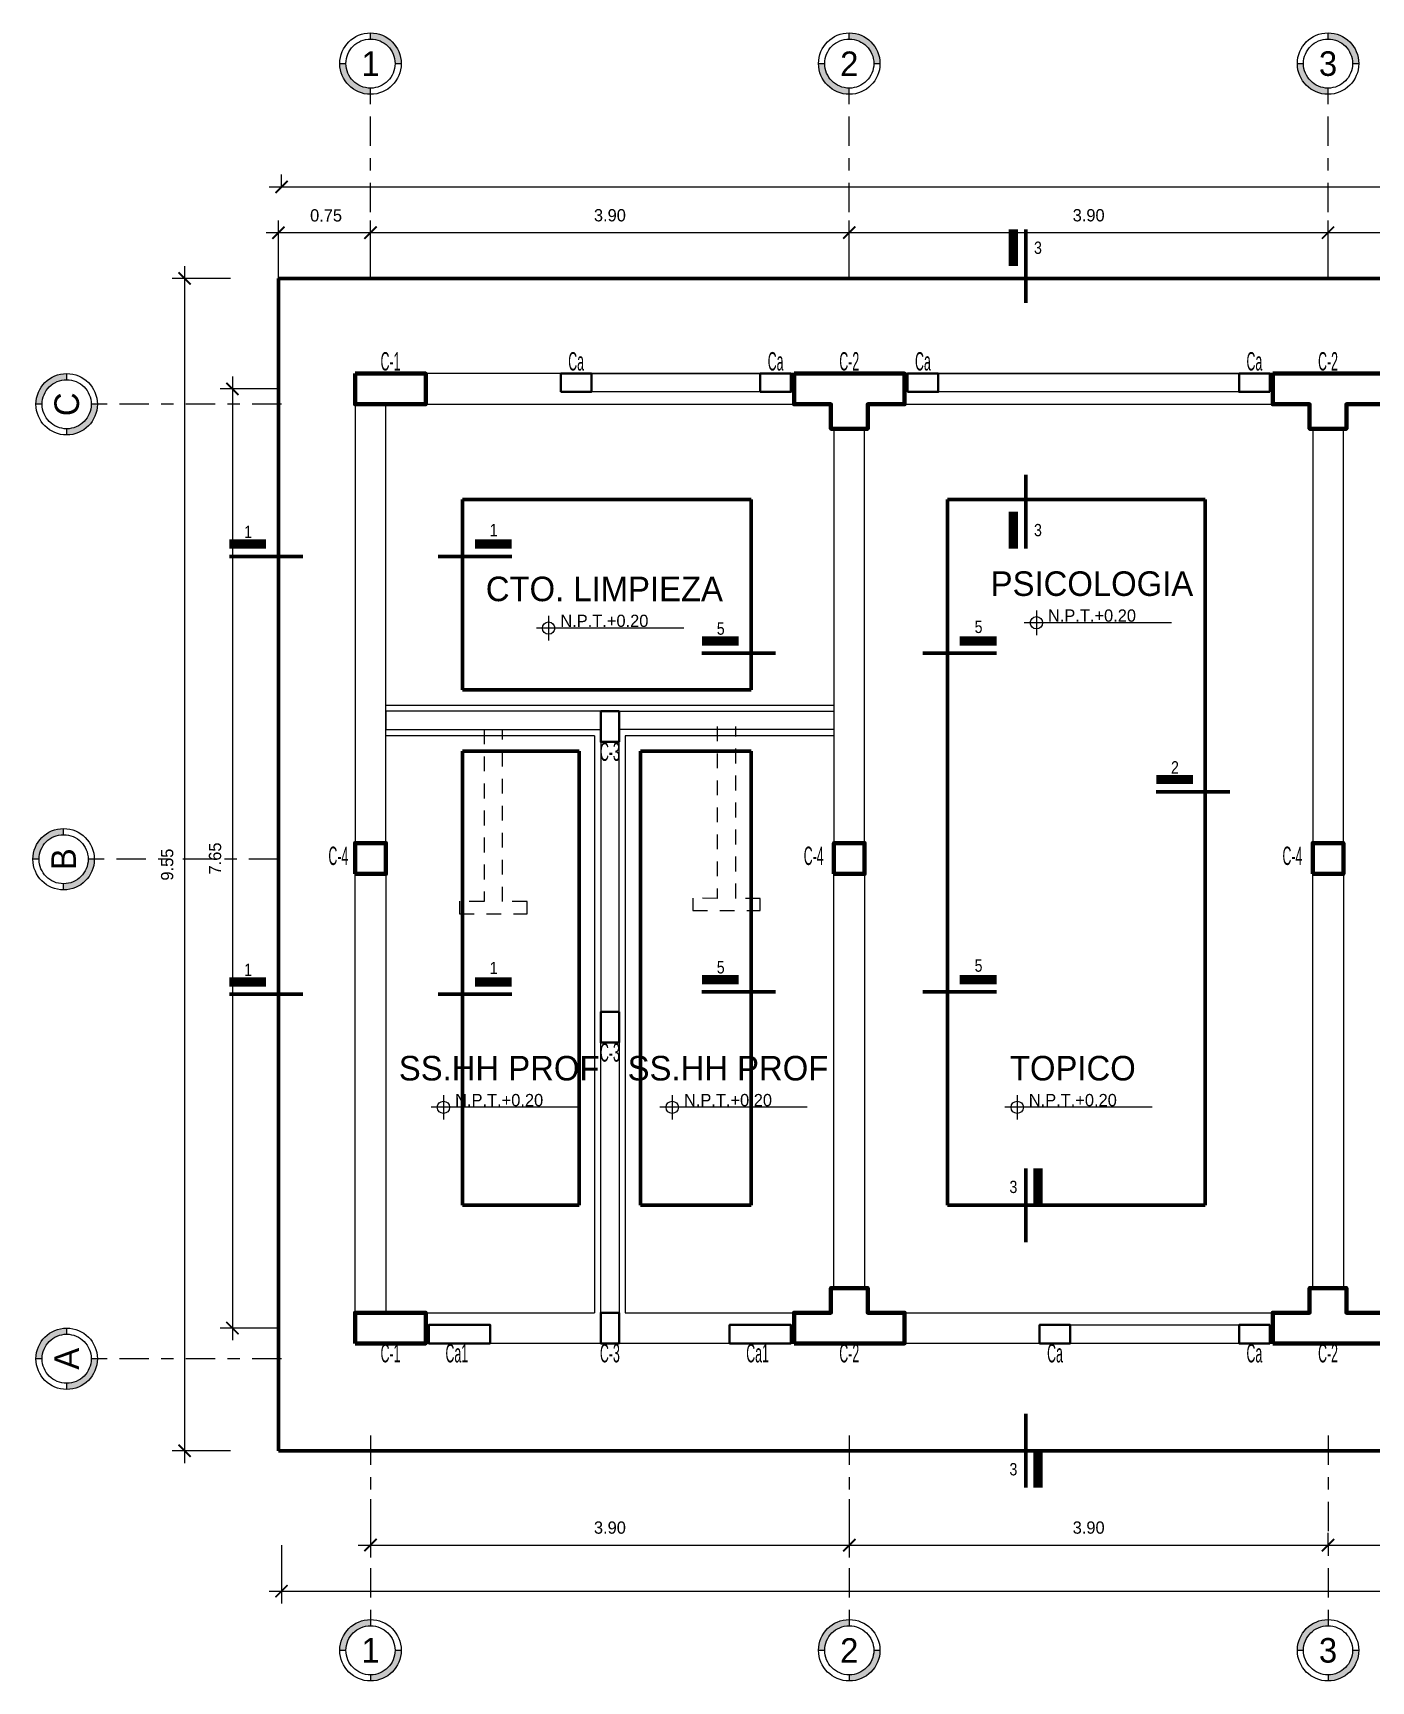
# Model space of a CAD drawing. Header units: millimetres. Extents: x 84 to 2740, y 103 to 1679.
# Drawn here: x 131 to 141.9, y 128.36 to 141.79 of the extents above; entities that cross this region are included whole.
import ezdxf
from ezdxf.enums import TextEntityAlignment as Align

# ---------------------------------------------------------------- set-up
doc = ezdxf.new("R2010")
doc.units = ezdxf.units.MM
doc.linetypes.add('ACAD_ISO02W100', pattern=[15, 12, -3])
doc.linetypes.add('ACAD_ISO04W100', pattern=[30, 24, -3, 0, -3])
for name, color, linetype, lineweight in [('A-COTAS EXTERIORES', 30, 'Continuous', 5), ('A-EJES', 144, 'ACAD_ISO04W100', 5), ('A-PROYECCION', 50, 'ACAD_ISO02W100', 5), ('A-TEXTO', 24, 'Continuous', 5), ('E-COLUM DE AMARRE', 12, 'Continuous', 30), ('E-COLUMNAS', 130, 'Continuous', 60), ('E-CORTE DE CIMENTACION', 6, 'Continuous', 50), ('E-EXCAVACION', 50, 'Continuous', 50), ('E-SOBREC.REFORZADO', 174, 'Continuous', 15), ('E-SOBREC.SIMPLE', 210, 'Continuous', 15)]:
    doc.layers.add(name, color=color, linetype=linetype, lineweight=lineweight)
doc.styles.add('ROYER', font='')
doc.styles.add('TEDI_DICIEMBRE_2020', font='ARIALN.TTF')
doc.styles.get('ROYER').set_extended_font_data('Bahnschrift Light')
doc.dimstyles.new('ROYER_50_PLANTA', dxfattribs={"dimtxt": 0.1, "dimasz": 0.1, "dimexe": 0.1, "dimexo": 0, "dimgap": 0.09, "dimtad": 1, "dimzin": 0, "dimdsep": 46, "dimtxsty": 'ROYER', "dimblk": 'ARCHTICK', "dimcen": 0.09, "dimdle": 0.1, "dimclrd": 256, "dimclre": 256, "dimadec": 0, "dimazin": 0, "dimtfac": 1, "dimtix": 1, "dimtofl": 0, "dimtmove": 0, "dimatfit": 3, "dimfxl": 0.375, "dimfxlon": 1, "dimtolj": 1, "dimtzin": 0, "dimlwd": -1, "dimlwe": -1, "dimarcsym": 0})

# ---------------------------------------------------------------- blocks, each defined once
blk = doc.blocks.new('COLUMNAS ESTRUCTURALES')
at = {"layer": 'E-COLUMNAS'}
for points in [[(0, 0), (0.575, 0), (0.575, -0.25), (0, -0.25)], [(3.575, 0), (4.475, 0), (4.475, -0.25), (4.175, -0.25), (4.175, -0.45), (3.875, -0.45), (3.875, -0.25), (3.575, -0.25)], [(7.475, 0), (8.375, 0), (8.375, -0.25), (8.075, -0.25), (8.075, -0.45), (7.775, -0.45), (7.775, -0.25), (7.475, -0.25)], [(3.575, -7.9), (4.475, -7.9), (4.475, -7.65), (4.175, -7.65), (4.175, -7.45), (3.875, -7.45), (3.875, -7.65), (3.575, -7.65)], [(7.475, -7.9), (8.375, -7.9), (8.375, -7.65), (8.075, -7.65), (8.075, -7.45), (7.775, -7.45), (7.775, -7.65), (7.475, -7.65)], [(0, -7.9), (0.575, -7.9), (0.575, -7.65), (0, -7.65)]]:
    blk.add_lwpolyline(points, close=True, dxfattribs=at)
blk = doc.blocks.new('NIVEL EN PLANTA')
at = {"layer": 'A-TEXTO'}
h = blk.add_hatch(dxfattribs=at)
h.set_pattern_fill('ANGLE', color=256)
h.set_pattern_definition([(0, (-2586.02, -1659.2586), (0, 6.985), [5.08, -1.905]), (90, (-2586.02, -1659.2586), (-6.985, 4e-16), [5.08, -1.905])])
h.paths.add_polyline_path([(0, 0), (0, 0.05, 0.414214), (-0.05, 0)])
h.paths.add_polyline_path([(0.05, 0), (0, 0), (0, -0.05, 0.414214)])
for p, q in [((1.1, 0), (-0.1, 0)), ((0, 0.1), (0, -0.1))]:
    blk.add_line(p, q, dxfattribs=at)
blk.add_circle((0, 0), 0.05, dxfattribs=at)
blk = doc.blocks.new('NOMBRE DE AMBIENTES')
at = {"layer": 'A-TEXTO'}
blk.add_blockref('NIVEL EN PLANTA', (0, 0), dxfattribs=at)
at = {"layer": 'A-TEXTO', "style": 'ROYER'}
for tag, height, p in [('AMBIENTE', 0.2, (0.454, 0.319)), ('N.P.T', 0.1, (0.454, 0.059)), ('PISO1', 0.1, (0.454, -0.146)), ('PISO2', 0.1, (0.454, -0.301))]:
    blk.add_attdef(tag, text='', height=height, dxfattribs=at).set_placement(p, align=Align.MIDDLE)
blk = doc.blocks.new('*U141')
at = {"layer": 'A-EJES'}
h = blk.add_hatch(color=256, dxfattribs=at)
h.dxf.hatch_style = 1
h.paths.add_polyline_path([(0.2, 1.75), (0.25, 1.75, 0.414214), (0, 2), (0, 1.95, -0.414214)], flags=17)
h.paths.add_polyline_path([(0, 1.5), (0, 1.55, -0.414214), (-0.2, 1.75), (-0.25, 1.75, 0.414214)])
h = blk.add_hatch(color=256, dxfattribs=at)
h.dxf.hatch_style = 1
h.paths.add_polyline_path([(0, -11.375), (0, -11.425, 0.414214), (0.25, -11.175), (0.2, -11.175, -0.414214)], flags=17)
h.paths.add_polyline_path([(-0.25, -11.175), (-0.2, -11.175, -0.414214), (0, -10.975), (0, -10.925, 0.414214)])
for p, q in [((0, 1.95), (0, 2)), ((-0.25, 1.75), (-0.2, 1.75)), ((0.2, 1.75), (0.25, 1.75)), ((0, 1.5), (0, 1.55)), ((0, -10.925), (0, -10.975)), ((-0.25, -11.175), (-0.2, -11.175)), ((0.2, -11.175), (0.25, -11.175)), ((0, -11.375), (0, -11.425))]:
    blk.add_line(p, q, dxfattribs=at)
at = {"layer": 'A-EJES', "ltscale": 0.01}
for p, q in [((0, 0), (0, 1.5)), ((0, -9.425), (0, -10.925))]:
    blk.add_line(p, q, dxfattribs=at)
at = {"layer": 'A-EJES'}
for centre, radius in [((0, 1.75), 0.25), ((0, 1.75), 0.2), ((0, -11.175), 0.25), ((0, -11.175), 0.2)]:
    blk.add_circle(centre, radius, dxfattribs=at)
at = {"layer": 'A-EJES', "style": 'ROYER'}
for tag, p in [('EJE1', (0, 1.75)), ('EJE2', (0, -11.175))]:
    blk.add_attdef(tag, text='', height=0.2, dxfattribs=at).set_placement(p, align=Align.MIDDLE)
blk = doc.blocks.new('*U26')
at = {"layer": 'A-EJES'}
h = blk.add_hatch(color=256, dxfattribs=at)
h.dxf.hatch_style = 1
h.paths.add_polyline_path([(0.2, 1.75), (0.25, 1.75, 0.414214), (0, 2), (0, 1.95, -0.414214)], flags=17)
h.paths.add_polyline_path([(0, 1.5), (0, 1.55, -0.414214), (-0.2, 1.75), (-0.25, 1.75, 0.414214)])
for p, q in [((0, 1.95), (0, 2)), ((-0.25, 1.75), (-0.2, 1.75)), ((0.2, 1.75), (0.25, 1.75)), ((0, 1.5), (0, 1.55))]:
    blk.add_line(p, q, dxfattribs=at)
at = {"layer": 'A-EJES', "ltscale": 0.01}
blk.add_line((0, 0), (0, 1.5), dxfattribs=at)
at = {"layer": 'A-EJES'}
for radius in [0.25, 0.2]:
    blk.add_circle((0, 1.75), radius, dxfattribs=at)
at = {"layer": 'A-EJES', "style": 'ROYER'}
for tag, p in [('EJE1', (0, 1.75)), ('EJE2', (0, -26.6))]:
    blk.add_attdef(tag, text='', height=0.2, dxfattribs=at).set_placement(p, align=Align.MIDDLE)
blk = doc.blocks.new('_ArchTick')
at = {"color": 0, "linetype": 'ByBlock', "const_width": 0.15}
blk.add_lwpolyline([(-0.5, -0.5), (0.5, 0.5)], dxfattribs=at)
blk = doc.blocks.new('*D147')
at = {"layer": 'A-COTAS EXTERIORES', "transparency": 16777216}
for p, q in [((133.651, 140.162), (137.751, 140.162)), ((133.751, 140.162), (133.751, 140.262)), ((137.651, 139.787), (137.651, 140.262))]:
    blk.add_line(p, q, dxfattribs=at)
at = {"layer": 'Defpoints', "color": 0, "transparency": 16777216}
for p in [(133.751, 140.162), (137.651, 140.162), (137.651, 130.612)]:
    blk.add_point(p, dxfattribs=at)
at = {"layer": 'A-COTAS EXTERIORES', "transparency": 16777216, "xscale": 0.1, "yscale": 0.1, "zscale": 0.1, "rotation": 180}
blk.add_blockref('_ArchTick', (133.751, 140.162), dxfattribs=at)
at = {"layer": 'A-COTAS EXTERIORES', "transparency": 16777216, "xscale": 0.1, "yscale": 0.1, "zscale": 0.1}
blk.add_blockref('_ArchTick', (137.651, 140.162), dxfattribs=at)
at = {"layer": 'A-COTAS EXTERIORES', "color": 0, "transparency": 16777216, "insert": (135.701, 140.303), "char_height": 0.1, "attachment_point": 5, "style": 'ROYER'}
blk.add_mtext('\\A1;3.90', dxfattribs=at)
blk = doc.blocks.new('*D148')
at = {"layer": 'A-COTAS EXTERIORES', "transparency": 16777216}
for p, q in [((137.551, 140.162), (141.651, 140.162)), ((137.651, 139.787), (137.651, 140.262)), ((141.551, 139.787), (141.551, 140.262))]:
    blk.add_line(p, q, dxfattribs=at)
at = {"layer": 'Defpoints', "color": 0, "transparency": 16777216}
for p in [(141.551, 140.162), (141.551, 139.412), (137.651, 130.612)]:
    blk.add_point(p, dxfattribs=at)
at = {"layer": 'A-COTAS EXTERIORES', "transparency": 16777216, "xscale": 0.1, "yscale": 0.1, "zscale": 0.1, "rotation": 180}
blk.add_blockref('_ArchTick', (137.651, 140.162), dxfattribs=at)
at = {"layer": 'A-COTAS EXTERIORES', "transparency": 16777216, "xscale": 0.1, "yscale": 0.1, "zscale": 0.1}
blk.add_blockref('_ArchTick', (141.551, 140.162), dxfattribs=at)
at = {"layer": 'A-COTAS EXTERIORES', "color": 0, "transparency": 16777216, "insert": (139.601, 140.303), "char_height": 0.1, "attachment_point": 5, "style": 'ROYER'}
blk.add_mtext('\\A1;3.90', dxfattribs=at)
blk = doc.blocks.new('*D149')
at = {"layer": 'A-COTAS EXTERIORES', "transparency": 16777216}
for p, q in [((141.451, 140.162), (145.551, 140.162)), ((141.551, 139.787), (141.551, 140.262)), ((145.451, 139.787), (145.451, 140.262))]:
    blk.add_line(p, q, dxfattribs=at)
at = {"layer": 'Defpoints', "color": 0, "transparency": 16777216}
for p in [(145.451, 140.162), (141.551, 139.412), (145.451, 139.412)]:
    blk.add_point(p, dxfattribs=at)
at = {"layer": 'A-COTAS EXTERIORES', "transparency": 16777216, "xscale": 0.1, "yscale": 0.1, "zscale": 0.1, "rotation": 180}
blk.add_blockref('_ArchTick', (141.551, 140.162), dxfattribs=at)
at = {"layer": 'A-COTAS EXTERIORES', "transparency": 16777216, "xscale": 0.1, "yscale": 0.1, "zscale": 0.1}
blk.add_blockref('_ArchTick', (145.451, 140.162), dxfattribs=at)
at = {"layer": 'A-COTAS EXTERIORES', "color": 0, "transparency": 16777216, "insert": (143.501, 140.303), "char_height": 0.1, "attachment_point": 5, "style": 'ROYER'}
blk.add_mtext('\\A1;3.90', dxfattribs=at)
blk = doc.blocks.new('*D143')
at = {"layer": 'A-COTAS EXTERIORES', "transparency": 16777216}
for p, q in [((133.026, 140.535), (133.026, 140.635)), ((157.876, 140.535), (157.876, 140.635)), ((132.926, 140.535), (157.976, 140.535))]:
    blk.add_line(p, q, dxfattribs=at)
at = {"layer": 'Defpoints', "color": 0, "transparency": 16777216}
for p in [(133.026, 140.535), (157.876, 140.535), (157.876, 140.535)]:
    blk.add_point(p, dxfattribs=at)
at = {"layer": 'A-COTAS EXTERIORES', "transparency": 16777216, "xscale": 0.1, "yscale": 0.1, "zscale": 0.1, "rotation": 180}
blk.add_blockref('_ArchTick', (133.026, 140.535), dxfattribs=at)
at = {"layer": 'A-COTAS EXTERIORES', "transparency": 16777216, "xscale": 0.1, "yscale": 0.1, "zscale": 0.1}
blk.add_blockref('_ArchTick', (157.876, 140.535), dxfattribs=at)
at = {"layer": 'A-COTAS EXTERIORES', "color": 0, "transparency": 16777216, "insert": (145.451, 140.676), "char_height": 0.1, "attachment_point": 5, "style": 'ROYER'}
blk.add_mtext('\\A1;24.85', dxfattribs=at)
blk = doc.blocks.new('*D153')
at = {"layer": 'A-COTAS EXTERIORES', "transparency": 16777216}
for p, q in [((133.851, 140.161), (132.901, 140.161)), ((133.001, 139.789), (133.001, 140.261)), ((133.751, 139.787), (133.751, 140.261))]:
    blk.add_line(p, q, dxfattribs=at)
at = {"layer": 'Defpoints', "color": 0, "transparency": 16777216}
for p in [(133.001, 140.161), (133.001, 139.789), (133.751, 139.787)]:
    blk.add_point(p, dxfattribs=at)
at = {"layer": 'A-COTAS EXTERIORES', "transparency": 16777216, "xscale": 0.1, "yscale": 0.1, "zscale": 0.1, "rotation": 180}
blk.add_blockref('_ArchTick', (133.001, 140.161), dxfattribs=at)
at = {"layer": 'A-COTAS EXTERIORES', "transparency": 16777216, "xscale": 0.1, "yscale": 0.1, "zscale": 0.1}
blk.add_blockref('_ArchTick', (133.751, 140.161), dxfattribs=at)
at = {"layer": 'A-COTAS EXTERIORES', "color": 0, "transparency": 16777216, "insert": (133.389, 140.302), "char_height": 0.1, "attachment_point": 5, "style": 'ROYER'}
blk.add_mtext('\\A1;0.75', dxfattribs=at)
blk = doc.blocks.new('*D155')
at = {"layer": 'A-COTAS EXTERIORES', "transparency": 16777216}
for p, q in [((133.751, 129.846), (133.751, 129.371)), ((137.651, 129.846), (137.651, 129.371)), ((133.651, 129.471), (137.751, 129.471))]:
    blk.add_line(p, q, dxfattribs=at)
at = {"layer": 'Defpoints', "color": 0, "transparency": 16777216}
for p in [(133.751, 130.221), (137.651, 130.221), (137.651, 129.471)]:
    blk.add_point(p, dxfattribs=at)
at = {"layer": 'A-COTAS EXTERIORES', "transparency": 16777216, "xscale": 0.1, "yscale": 0.1, "zscale": 0.1, "rotation": 180}
blk.add_blockref('_ArchTick', (133.751, 129.471), dxfattribs=at)
at = {"layer": 'A-COTAS EXTERIORES', "transparency": 16777216, "xscale": 0.1, "yscale": 0.1, "zscale": 0.1}
blk.add_blockref('_ArchTick', (137.651, 129.471), dxfattribs=at)
at = {"layer": 'A-COTAS EXTERIORES', "color": 0, "transparency": 16777216, "insert": (135.701, 129.613), "char_height": 0.1, "attachment_point": 5, "style": 'ROYER'}
blk.add_mtext('\\A1;3.90', dxfattribs=at)
blk = doc.blocks.new('*D156')
at = {"layer": 'A-COTAS EXTERIORES', "transparency": 16777216}
for p, q in [((137.651, 129.846), (137.651, 129.371)), ((141.551, 129.471), (141.551, 129.571)), ((137.551, 129.471), (141.651, 129.471))]:
    blk.add_line(p, q, dxfattribs=at)
at = {"layer": 'Defpoints', "color": 0, "transparency": 16777216}
for p in [(137.651, 130.221), (141.551, 129.471), (141.551, 129.471)]:
    blk.add_point(p, dxfattribs=at)
at = {"layer": 'A-COTAS EXTERIORES', "transparency": 16777216, "xscale": 0.1, "yscale": 0.1, "zscale": 0.1, "rotation": 180}
blk.add_blockref('_ArchTick', (137.651, 129.471), dxfattribs=at)
at = {"layer": 'A-COTAS EXTERIORES', "transparency": 16777216, "xscale": 0.1, "yscale": 0.1, "zscale": 0.1}
blk.add_blockref('_ArchTick', (141.551, 129.471), dxfattribs=at)
at = {"layer": 'A-COTAS EXTERIORES', "color": 0, "transparency": 16777216, "insert": (139.601, 129.613), "char_height": 0.1, "attachment_point": 5, "style": 'ROYER'}
blk.add_mtext('\\A1;3.90', dxfattribs=at)
blk = doc.blocks.new('*D157')
at = {"layer": 'A-COTAS EXTERIORES', "transparency": 16777216}
for p, q in [((141.551, 129.471), (141.551, 129.571)), ((145.451, 129.471), (145.451, 129.571)), ((141.451, 129.471), (145.551, 129.471))]:
    blk.add_line(p, q, dxfattribs=at)
at = {"layer": 'Defpoints', "color": 0, "transparency": 16777216}
for p in [(141.551, 129.471), (145.451, 129.471), (145.451, 129.471)]:
    blk.add_point(p, dxfattribs=at)
at = {"layer": 'A-COTAS EXTERIORES', "transparency": 16777216, "xscale": 0.1, "yscale": 0.1, "zscale": 0.1, "rotation": 180}
blk.add_blockref('_ArchTick', (141.551, 129.471), dxfattribs=at)
at = {"layer": 'A-COTAS EXTERIORES', "transparency": 16777216, "xscale": 0.1, "yscale": 0.1, "zscale": 0.1}
blk.add_blockref('_ArchTick', (145.451, 129.471), dxfattribs=at)
at = {"layer": 'A-COTAS EXTERIORES', "color": 0, "transparency": 16777216, "insert": (143.501, 129.613), "char_height": 0.1, "attachment_point": 5, "style": 'ROYER'}
blk.add_mtext('\\A1;3.90', dxfattribs=at)
blk = doc.blocks.new('*D161')
at = {"layer": 'A-COTAS EXTERIORES', "transparency": 16777216}
for p, q in [((133.026, 129.471), (133.026, 128.996)), ((157.876, 129.471), (157.876, 128.996)), ((132.926, 129.096), (157.976, 129.096))]:
    blk.add_line(p, q, dxfattribs=at)
at = {"layer": 'Defpoints', "color": 0, "transparency": 16777216}
for p in [(133.026, 130.221), (157.876, 130.221), (157.876, 129.096)]:
    blk.add_point(p, dxfattribs=at)
at = {"layer": 'A-COTAS EXTERIORES', "transparency": 16777216, "xscale": 0.1, "yscale": 0.1, "zscale": 0.1, "rotation": 180}
blk.add_blockref('_ArchTick', (133.026, 129.096), dxfattribs=at)
at = {"layer": 'A-COTAS EXTERIORES', "transparency": 16777216, "xscale": 0.1, "yscale": 0.1, "zscale": 0.1}
blk.add_blockref('_ArchTick', (157.876, 129.096), dxfattribs=at)
at = {"layer": 'A-COTAS EXTERIORES', "color": 0, "transparency": 16777216, "insert": (145.451, 129.238), "char_height": 0.1, "attachment_point": 5, "style": 'ROYER'}
blk.add_mtext('\\A1;24.85', dxfattribs=at)
blk = doc.blocks.new('*D142')
at = {"layer": 'A-COTAS EXTERIORES', "transparency": 16777216}
for p, q in [((132.236, 139.889), (132.236, 130.139)), ((132.611, 139.789), (132.136, 139.789)), ((132.611, 130.239), (132.136, 130.239))]:
    blk.add_line(p, q, dxfattribs=at)
at = {"layer": 'Defpoints', "color": 0, "transparency": 16777216}
for p in [(133.38, 139.789), (132.236, 130.239), (133.38, 130.239)]:
    blk.add_point(p, dxfattribs=at)
at = {"layer": 'A-COTAS EXTERIORES', "transparency": 16777216, "xscale": 0.1, "yscale": 0.1, "zscale": 0.1}
for p, rotation in [((132.236, 139.789), 90), ((132.236, 130.239), 270)]:
    blk.add_blockref('_ArchTick', p, dxfattribs=dict(at, rotation=rotation))
at = {"layer": 'A-COTAS EXTERIORES', "color": 0, "transparency": 16777216, "insert": (132.095, 135.014), "char_height": 0.1, "attachment_point": 5, "rotation": 90, "style": 'ROYER'}
blk.add_mtext('\\A1;9.55', dxfattribs=at)
blk = doc.blocks.new('*D145')
at = {"layer": 'A-COTAS EXTERIORES', "transparency": 16777216}
for p, q in [((132.626, 138.989), (132.626, 131.139)), ((133.001, 138.889), (132.526, 138.889)), ((133.001, 131.239), (132.526, 131.239))]:
    blk.add_line(p, q, dxfattribs=at)
at = {"layer": 'Defpoints', "color": 0, "transparency": 16777216}
for p in [(133.914, 138.889), (132.626, 131.239), (133.914, 131.239)]:
    blk.add_point(p, dxfattribs=at)
at = {"layer": 'A-COTAS EXTERIORES', "transparency": 16777216, "xscale": 0.1, "yscale": 0.1, "zscale": 0.1}
for p, rotation in [((132.626, 138.889), 90), ((132.626, 131.239), 270)]:
    blk.add_blockref('_ArchTick', p, dxfattribs=dict(at, rotation=rotation))
at = {"layer": 'A-COTAS EXTERIORES', "color": 0, "transparency": 16777216, "insert": (132.485, 135.064), "char_height": 0.1, "attachment_point": 5, "rotation": 90, "style": 'ROYER'}
blk.add_mtext('\\A1;7.65', dxfattribs=at)
blk = doc.blocks.new('*U163')
at = {"layer": 'E-CORTE DE CIMENTACION'}
for p, q in [((0, 2.6), (0, 2)), ((0, 0.6), (0, 0))]:
    blk.add_line(p, q, dxfattribs=at)
at = {"layer": 'E-CORTE DE CIMENTACION', "const_width": 0.075}
for points in [[(-0.1, 2.6), (-0.1, 2.3)], [(-0.1, 0), (-0.1, 0.3)]]:
    blk.add_lwpolyline(points, dxfattribs=at)
at = {"layer": 'E-CORTE DE CIMENTACION', "style": 'TEDI_DICIEMBRE_2020'}
for tag, p in [('NOMBRE1', (0.1, 2.45)), ('NOMBRE2', (0.1, 0.15))]:
    blk.add_attdef(tag, text='', height=0.1, dxfattribs=at).set_placement(p, align=Align.MIDDLE)
blk = doc.blocks.new('*U164')
at = {"layer": 'E-CORTE DE CIMENTACION'}
for p, q in [((0, 2.6), (0, 2)), ((0, 0.6), (0, 0))]:
    blk.add_line(p, q, dxfattribs=at)
at = {"layer": 'E-CORTE DE CIMENTACION', "const_width": 0.075}
for points in [[(0.1, 2.6), (0.1, 2.3)], [(0.1, 0), (0.1, 0.3)]]:
    blk.add_lwpolyline(points, dxfattribs=at)
at = {"layer": 'E-CORTE DE CIMENTACION', "style": 'TEDI_DICIEMBRE_2020'}
for tag, p in [('NOMBRE1', (-0.1, 2.45)), ('NOMBRE2', (-0.1, 0.15))]:
    blk.add_attdef(tag, text='', height=0.1, dxfattribs=at).set_placement(p, align=Align.MIDDLE)
blk = doc.blocks.new('*U165')
at = {"layer": 'E-CORTE DE CIMENTACION'}
for p, q in [((-0.6, 0), (0, 0)), ((-2.4, 0), (-1.8, 0))]:
    blk.add_line(p, q, dxfattribs=at)
at = {"layer": 'E-CORTE DE CIMENTACION', "const_width": 0.075}
for points in [[(-2.4, 0.1), (-2.1, 0.1)], [(0, 0.1), (-0.3, 0.1)]]:
    blk.add_lwpolyline(points, dxfattribs=at)
at = {"layer": 'E-CORTE DE CIMENTACION', "style": 'TEDI_DICIEMBRE_2020'}
for tag, p in [('NOMBRE1', (-2.247, 0.2)), ('NOMBRE2', (-0.147, 0.214))]:
    blk.add_attdef(tag, text='', height=0.1, dxfattribs=at).set_placement(p, align=Align.MIDDLE)
blk = doc.blocks.new('*U168')
at = {"layer": 'E-CORTE DE CIMENTACION'}
for p, q in [((-0.6, 0), (0, 0)), ((-2.3, 0), (-1.7, 0))]:
    blk.add_line(p, q, dxfattribs=at)
at = {"layer": 'E-CORTE DE CIMENTACION', "const_width": 0.075}
for points in [[(-2.3, 0.1), (-2, 0.1)], [(0, 0.1), (-0.3, 0.1)]]:
    blk.add_lwpolyline(points, dxfattribs=at)
at = {"layer": 'E-CORTE DE CIMENTACION', "style": 'TEDI_DICIEMBRE_2020'}
for tag, p in [('NOMBRE1', (-2.147, 0.2)), ('NOMBRE2', (-0.147, 0.214))]:
    blk.add_attdef(tag, text='', height=0.1, dxfattribs=at).set_placement(p, align=Align.MIDDLE)
blk = doc.blocks.new('*U167')
at = {"layer": 'E-CORTE DE CIMENTACION'}
for p, q in [((-0.6, 0), (0, 0)), ((-2.3, 0), (-1.7, 0))]:
    blk.add_line(p, q, dxfattribs=at)
at = {"layer": 'E-CORTE DE CIMENTACION', "const_width": 0.075}
for points in [[(-2.3, 0.1), (-2, 0.1)], [(0, 0.1), (-0.3, 0.1)]]:
    blk.add_lwpolyline(points, dxfattribs=at)
at = {"layer": 'E-CORTE DE CIMENTACION', "style": 'TEDI_DICIEMBRE_2020'}
for tag, p in [('NOMBRE1', (-2.147, 0.2)), ('NOMBRE2', (-0.147, 0.214))]:
    blk.add_attdef(tag, text='', height=0.1, dxfattribs=at).set_placement(p, align=Align.MIDDLE)
blk = doc.blocks.new('*U166')
at = {"layer": 'E-CORTE DE CIMENTACION'}
for p, q in [((-0.6, 0), (0, 0)), ((-2.8, 0), (-2.2, 0))]:
    blk.add_line(p, q, dxfattribs=at)
at = {"layer": 'E-CORTE DE CIMENTACION', "const_width": 0.075}
for points in [[(-2.8, 0.1), (-2.5, 0.1)], [(0, 0.1), (-0.3, 0.1)]]:
    blk.add_lwpolyline(points, dxfattribs=at)
at = {"layer": 'E-CORTE DE CIMENTACION', "style": 'TEDI_DICIEMBRE_2020'}
for tag, p in [('NOMBRE1', (-2.647, 0.2)), ('NOMBRE2', (-0.147, 0.214))]:
    blk.add_attdef(tag, text='', height=0.1, dxfattribs=at).set_placement(p, align=Align.MIDDLE)
blk = doc.blocks.new('CODIGO DE COLUMNAS')
at = {"layer": 'E-COLUMNAS', "style": 'ROYER', "width": 0.5}
blk.add_attdef('COLUMNAS', text='', height=0.15, dxfattribs=at).set_placement((0, -0.013), align=Align.MIDDLE)

msp = doc.modelspace()

# ---------------------------------------------------------------- linework, layer by layer
at = {"layer": 'A-PROYECCION', "ltscale": 0.01}
for points in [[(136.576, 136.139), (136.576, 134.739), (136.376, 134.741), (136.376, 134.639), (136.926, 134.639), (136.926, 134.739), (136.726, 134.739), (136.726, 136.139)], [(134.676, 136.114), (134.676, 134.714), (134.476, 134.715), (134.476, 134.614), (135.026, 134.614), (135.026, 134.714), (134.826, 134.714), (134.826, 136.114)]]:
    msp.add_lwpolyline(points, dxfattribs=at)
at = {"layer": 'E-COLUM DE AMARRE'}
for points in [[(135.301, 138.864), (135.551, 138.864), (135.551, 139.014), (135.301, 139.014)], [(136.926, 138.864), (137.176, 138.864), (137.176, 139.014), (136.926, 139.014)], [(138.126, 138.864), (138.376, 138.864), (138.376, 139.014), (138.126, 139.014)], [(141.076, 138.864), (140.826, 138.864), (140.826, 139.014), (141.076, 139.014)], [(135.776, 136.014), (135.776, 136.264), (135.626, 136.264), (135.626, 136.014)], [(135.776, 136.014), (135.776, 136.264), (135.626, 136.264), (135.626, 136.014)], [(135.776, 133.564), (135.776, 133.814), (135.626, 133.814), (135.626, 133.564)], [(135.776, 131.114), (135.776, 131.364), (135.626, 131.364), (135.626, 131.114)], [(134.726, 131.114), (134.226, 131.114), (134.226, 131.264), (134.726, 131.264)], [(136.676, 131.114), (137.176, 131.114), (137.176, 131.264), (136.676, 131.264)], [(139.201, 131.114), (139.451, 131.114), (139.451, 131.264), (139.201, 131.264)], [(141.076, 131.114), (140.826, 131.114), (140.826, 131.264), (141.076, 131.264)]]:
    msp.add_lwpolyline(points, close=True, dxfattribs=at)
at = {"layer": 'E-COLUMNAS'}
for points in [[(133.626, 134.939), (133.876, 134.939), (133.876, 135.189), (133.626, 135.189)], [(137.526, 134.939), (137.776, 134.939), (137.776, 135.189), (137.526, 135.189)], [(141.426, 134.939), (141.676, 134.939), (141.676, 135.189), (141.426, 135.189)]]:
    msp.add_lwpolyline(points, close=True, dxfattribs=at)
at = {"layer": 'E-EXCAVACION'}
for p, q in [((133.001, 139.789), (157.901, 139.789)), ((133.001, 139.789), (133.001, 130.239)), ((134.501, 137.989), (136.851, 137.989)), ((134.501, 137.989), (134.501, 136.439)), ((136.851, 137.989), (136.851, 136.439)), ((138.451, 137.989), (138.451, 132.239)), ((138.451, 137.989), (140.551, 137.989)), ((140.551, 137.989), (140.551, 132.239)), ((134.501, 136.439), (136.851, 136.439)), ((134.501, 135.939), (135.451, 135.939)), ((134.501, 135.939), (134.501, 132.239)), ((135.451, 135.939), (135.451, 132.239)), ((135.951, 135.939), (135.951, 132.239)), ((135.951, 135.939), (136.851, 135.939)), ((136.851, 135.939), (136.851, 132.239)), ((134.501, 132.239), (135.451, 132.239)), ((135.951, 132.239), (136.851, 132.239)), ((138.451, 132.239), (140.551, 132.239)), ((133.001, 130.239), (157.901, 130.239))]:
    msp.add_line(p, q, dxfattribs=at)
at = {"layer": 'E-SOBREC.REFORZADO'}
for p, q in [((133.876, 136.314), (137.526, 136.314)), ((135.576, 136.064), (133.876, 136.064)), ((135.576, 136.064), (135.576, 131.364)), ((137.526, 136.064), (135.826, 136.064)), ((135.826, 136.064), (135.826, 131.364))]:
    msp.add_line(p, q, dxfattribs=at)
for points in [[(134.201, 138.764), (137.201, 138.764), (137.201, 139.014), (134.201, 139.014)], [(138.101, 138.764), (141.101, 138.764), (141.101, 139.014), (138.101, 139.014)], [(133.876, 136.314), (133.876, 138.764), (133.626, 138.764), (133.626, 135.189), (133.876, 135.189), (133.876, 136.064)], [(141.426, 135.189), (141.676, 135.189), (141.676, 138.564), (141.426, 138.564)], [(133.626, 134.939), (133.876, 134.939), (133.876, 131.364), (133.626, 131.364)], [(137.526, 134.939), (137.776, 134.939), (137.776, 131.564), (137.526, 131.564)], [(141.426, 134.939), (141.676, 134.939), (141.676, 131.564), (141.426, 131.564)], [(138.101, 131.364), (141.101, 131.364), (141.101, 131.114), (138.101, 131.114)]]:
    msp.add_lwpolyline(points, close=True, dxfattribs=at)
for points in [[(137.526, 135.189), (137.776, 135.189), (137.776, 138.564), (137.526, 138.564), (137.526, 135.189)], [(135.826, 131.364), (137.201, 131.364), (137.201, 131.114), (134.201, 131.114), (134.201, 131.364), (135.576, 131.364)]]:
    msp.add_lwpolyline(points, dxfattribs=at)
at = {"layer": 'E-SOBREC.SIMPLE'}
for points in [[(135.551, 139.014), (136.926, 139.014), (136.926, 138.864), (135.551, 138.864)], [(138.376, 139.014), (140.826, 139.014), (140.826, 138.864), (138.376, 138.864)], [(133.876, 136.114), (135.626, 136.114), (135.626, 136.264), (133.876, 136.264)], [(137.526, 136.114), (135.776, 136.114), (135.776, 136.264), (137.526, 136.264)], [(135.626, 133.814), (135.776, 133.814), (135.776, 136.014), (135.626, 136.014)], [(135.626, 133.564), (135.776, 133.564), (135.776, 131.364), (135.626, 131.364)], [(139.451, 131.264), (140.826, 131.264), (140.826, 131.114), (139.451, 131.114)]]:
    msp.add_lwpolyline(points, close=True, dxfattribs=at)

# ---------------------------------------------------------------- block references
at = {"layer": 'A-EJES'}
for p, values in [((133.751, 139.789), {'EJE1': '1', 'EJE2': '1'}), ((137.651, 139.789), {'EJE1': '2', 'EJE2': '2'}), ((141.551, 139.789), {'EJE1': '3', 'EJE2': '3'})]:
    msp.add_blockref('*U141', p, dxfattribs=at).add_auto_attribs(values)
ref = msp.add_blockref('*U26', (133.026, 138.764), dxfattribs=dict(at, rotation=90))
ref.add_attrib('EJE1', 'C', dxfattribs={"height": 0.2, "rotation": 90, "style": 'ROYER'}).set_placement((131.276, 138.764), align=Align.MIDDLE)
ref = msp.add_blockref('*U26', (133.001, 135.058), dxfattribs=dict(at, rotation=90))
ref.add_attrib('EJE1', 'B', dxfattribs={"height": 0.2, "rotation": 90, "style": 'ROYER'}).set_placement((131.251, 135.058), align=Align.MIDDLE)
ref = msp.add_blockref('*U26', (133.026, 130.989), dxfattribs=dict(at, rotation=90))
ref.add_attrib('EJE1', 'A', dxfattribs={"height": 0.2, "rotation": 90, "style": 'ROYER'}).set_placement((131.276, 130.989), align=Align.MIDDLE)
at = {"layer": 'A-TEXTO'}
ref = msp.add_blockref('NOMBRE DE AMBIENTES', (135.202, 136.941), dxfattribs=at)
ref.add_attrib('AMBIENTE', 'CTO. LIMPIEZA', dxfattribs={"height": 0.2, "style": 'ROYER'}).set_placement((135.656, 137.26), align=Align.MIDDLE)
ref.add_attrib('N.P.T', 'N.P.T.+0.20', dxfattribs={"height": 0.1, "style": 'ROYER'}).set_placement((135.656, 137), align=Align.MIDDLE)
ref = msp.add_blockref('NOMBRE DE AMBIENTES', (139.175, 136.984), dxfattribs=at)
ref.add_attrib('AMBIENTE', 'PSICOLOGIA', dxfattribs={"height": 0.2, "style": 'ROYER'}).set_placement((139.628, 137.303), align=Align.MIDDLE)
ref.add_attrib('N.P.T', 'N.P.T.+0.20', dxfattribs={"height": 0.1, "style": 'ROYER'}).set_placement((139.628, 137.043), align=Align.MIDDLE)
ref = msp.add_blockref('NOMBRE DE AMBIENTES', (134.345, 133.037), dxfattribs=at)
ref.add_attrib('AMBIENTE', 'SS.HH PROF', dxfattribs={"height": 0.2, "style": 'ROYER'}).set_placement((134.799, 133.356), align=Align.MIDDLE)
ref.add_attrib('N.P.T', 'N.P.T.+0.20', dxfattribs={"height": 0.1, "style": 'ROYER'}).set_placement((134.799, 133.096), align=Align.MIDDLE)
ref = msp.add_blockref('NOMBRE DE AMBIENTES', (136.209, 133.037), dxfattribs=at)
ref.add_attrib('AMBIENTE', 'SS.HH PROF', dxfattribs={"height": 0.2, "style": 'ROYER'}).set_placement((136.663, 133.356), align=Align.MIDDLE)
ref.add_attrib('N.P.T', 'N.P.T.+0.20', dxfattribs={"height": 0.1, "style": 'ROYER'}).set_placement((136.663, 133.096), align=Align.MIDDLE)
ref = msp.add_blockref('NOMBRE DE AMBIENTES', (139.019, 133.037), dxfattribs=at)
ref.add_attrib('AMBIENTE', 'TOPICO', dxfattribs={"height": 0.2, "style": 'ROYER'}).set_placement((139.472, 133.356), align=Align.MIDDLE)
ref.add_attrib('N.P.T', 'N.P.T.+0.20', dxfattribs={"height": 0.1, "style": 'ROYER'}).set_placement((139.472, 133.096), align=Align.MIDDLE)
at = {"layer": 'E-COLUMNAS'}
for p, values in [((133.914, 139.127), {'COLUMNAS': 'C-1'}), ((135.426, 139.127), {'COLUMNAS': 'Ca'}), ((137.051, 139.127), {'COLUMNAS': 'Ca'}), ((137.651, 139.127), {'COLUMNAS': 'C-2'}), ((138.251, 139.127), {'COLUMNAS': 'Ca'}), ((140.951, 139.127), {'COLUMNAS': 'Ca'}), ((141.551, 139.127), {'COLUMNAS': 'C-2'})]:
    msp.add_blockref('CODIGO DE COLUMNAS', p, dxfattribs=at).add_auto_attribs(values)
msp.add_blockref('COLUMNAS ESTRUCTURALES', (133.626, 139.014), dxfattribs=at)
ref = msp.add_blockref('CODIGO DE COLUMNAS', (135.701, 135.921), dxfattribs=dict(at, xscale=-1, rotation=180))
ref.add_attrib('COLUMNAS', 'C-3', dxfattribs={"height": 0.15, "style": 'ROYER', "width": 0.5}).set_placement((135.701, 135.934), align=Align.MIDDLE)
ref = msp.add_blockref('CODIGO DE COLUMNAS', (133.489, 135.073), dxfattribs=dict(at, xscale=-1, rotation=180))
ref.add_attrib('COLUMNAS', 'C-4', dxfattribs={"height": 0.15, "style": 'ROYER', "width": 0.5}).set_placement((133.489, 135.086), align=Align.MIDDLE)
ref = msp.add_blockref('CODIGO DE COLUMNAS', (137.361, 135.073), dxfattribs=dict(at, xscale=-1, rotation=180))
ref.add_attrib('COLUMNAS', 'C-4', dxfattribs={"height": 0.15, "style": 'ROYER', "width": 0.5}).set_placement((137.361, 135.086), align=Align.MIDDLE)
ref = msp.add_blockref('CODIGO DE COLUMNAS', (141.261, 135.073), dxfattribs=dict(at, xscale=-1, rotation=180))
ref.add_attrib('COLUMNAS', 'C-4', dxfattribs={"height": 0.15, "style": 'ROYER', "width": 0.5}).set_placement((141.261, 135.086), align=Align.MIDDLE)
ref = msp.add_blockref('CODIGO DE COLUMNAS', (135.701, 133.471), dxfattribs=dict(at, xscale=-1, rotation=180))
ref.add_attrib('COLUMNAS', 'C-3', dxfattribs={"height": 0.15, "style": 'ROYER', "width": 0.5}).set_placement((135.701, 133.484), align=Align.MIDDLE)
ref = msp.add_blockref('CODIGO DE COLUMNAS', (133.914, 131.021), dxfattribs=dict(at, xscale=-1, rotation=180))
ref.add_attrib('COLUMNAS', 'C-1', dxfattribs={"height": 0.15, "style": 'ROYER', "width": 0.5}).set_placement((133.914, 131.034), align=Align.MIDDLE)
ref = msp.add_blockref('CODIGO DE COLUMNAS', (134.454, 131.021), dxfattribs=dict(at, xscale=-1, rotation=180))
ref.add_attrib('COLUMNAS', 'Ca1', dxfattribs={"height": 0.15, "style": 'ROYER', "width": 0.5}).set_placement((134.454, 131.034), align=Align.MIDDLE)
ref = msp.add_blockref('CODIGO DE COLUMNAS', (135.701, 131.021), dxfattribs=dict(at, xscale=-1, rotation=180))
ref.add_attrib('COLUMNAS', 'C-3', dxfattribs={"height": 0.15, "style": 'ROYER', "width": 0.5}).set_placement((135.701, 131.034), align=Align.MIDDLE)
ref = msp.add_blockref('CODIGO DE COLUMNAS', (136.904, 131.021), dxfattribs=dict(at, xscale=-1, rotation=180))
ref.add_attrib('COLUMNAS', 'Ca1', dxfattribs={"height": 0.15, "style": 'ROYER', "width": 0.5}).set_placement((136.904, 131.034), align=Align.MIDDLE)
ref = msp.add_blockref('CODIGO DE COLUMNAS', (137.651, 131.021), dxfattribs=dict(at, xscale=-1, rotation=180))
ref.add_attrib('COLUMNAS', 'C-2', dxfattribs={"height": 0.15, "style": 'ROYER', "width": 0.5}).set_placement((137.651, 131.034), align=Align.MIDDLE)
ref = msp.add_blockref('CODIGO DE COLUMNAS', (139.327, 131.021), dxfattribs=dict(at, xscale=-1, rotation=180))
ref.add_attrib('COLUMNAS', 'Ca', dxfattribs={"height": 0.15, "style": 'ROYER', "width": 0.5}).set_placement((139.327, 131.034), align=Align.MIDDLE)
ref = msp.add_blockref('CODIGO DE COLUMNAS', (140.951, 131.021), dxfattribs=dict(at, xscale=-1, rotation=180))
ref.add_attrib('COLUMNAS', 'Ca', dxfattribs={"height": 0.15, "style": 'ROYER', "width": 0.5}).set_placement((140.951, 131.034), align=Align.MIDDLE)
ref = msp.add_blockref('CODIGO DE COLUMNAS', (141.551, 131.021), dxfattribs=dict(at, xscale=-1, rotation=180))
ref.add_attrib('COLUMNAS', 'C-2', dxfattribs={"height": 0.15, "style": 'ROYER', "width": 0.5}).set_placement((141.551, 131.034), align=Align.MIDDLE)
at = {"layer": 'E-CORTE DE CIMENTACION'}
for name, p, values in [('*U163', (139.088, 137.589), {'NOMBRE1': '3', 'NOMBRE2': '3'}), ('*U168', (134.901, 137.525), {'NOMBRE1': '1', 'NOMBRE2': '1'}), ('*U165', (138.851, 136.736), {'NOMBRE1': '5', 'NOMBRE2': '5'}), ('*U166', (142.951, 135.607), {'NOMBRE1': '2', 'NOMBRE2': '2'}), ('*U167', (134.901, 133.958), {'NOMBRE1': '1', 'NOMBRE2': '1'}), ('*U165', (138.851, 133.977), {'NOMBRE1': '5', 'NOMBRE2': '5'}), ('*U164', (139.088, 129.939), {'NOMBRE1': '3', 'NOMBRE2': '3'})]:
    msp.add_blockref(name, p, dxfattribs=at).add_auto_attribs(values)

# ---------------------------------------------------------------- dimensions: what is measured, and where the dimension line sits
at = {"layer": 'A-COTAS EXTERIORES'}
for base, p1, p2, picture, middle in [((157.876, 140.535), (133.026, 140.535), (157.876, 140.535), '*D143', (145.451, 140.676)), ((137.651, 140.162), (133.751, 140.162), (137.651, 130.612), '*D147', (135.701, 140.303)), ((157.876, 129.096), (133.026, 130.221), (157.876, 130.221), '*D161', (145.451, 129.238)), ((137.651, 129.471), (133.751, 130.221), (137.651, 130.221), '*D155', (135.701, 129.613))]:
    dim = msp.add_linear_dim(base=base, p1=p1, p2=p2, dimstyle='ROYER_50_PLANTA', dxfattribs=at)
    dim.commit()
    dim.dimension.update_dxf_attribs({"geometry": picture, "text_midpoint": middle})
dim = msp.add_linear_dim(base=(133.001, 140.161), p1=(133.751, 139.787), p2=(133.001, 139.789), dimstyle='ROYER_50_PLANTA', dxfattribs=at)
dim.commit()
dim.dimension.update_dxf_attribs({"geometry": '*D153', "text_midpoint": (133.389, 140.161), "dimtype": 160})
for base, p1, p2, picture, middle in [((141.551, 140.162), (137.651, 130.612), (141.551, 139.412), '*D148', (139.601, 140.303)), ((145.451, 140.162), (141.551, 139.412), (145.451, 139.412), '*D149', (143.501, 140.303)), ((141.551, 129.471), (137.651, 130.221), (141.551, 129.471), '*D156', (139.601, 129.613)), ((145.451, 129.471), (141.551, 129.471), (145.451, 129.471), '*D157', (143.501, 129.613))]:
    dim = msp.add_linear_dim(base=base, p1=p1, p2=p2, dimstyle='ROYER_50_PLANTA', override={"dimtmove": 1}, dxfattribs=at)
    dim.commit()
    dim.dimension.update_dxf_attribs({"geometry": picture, "text_midpoint": middle})
for base, p1, p2, picture, middle in [((132.236, 130.239), (133.38, 139.789), (133.38, 130.239), '*D142', (132.095, 135.014)), ((132.626, 131.239), (133.914, 138.889), (133.914, 131.239), '*D145', (132.485, 135.064))]:
    dim = msp.add_linear_dim(base=base, p1=p1, p2=p2, angle=90, dimstyle='ROYER_50_PLANTA', dxfattribs=at)
    dim.commit()
    dim.dimension.update_dxf_attribs({"geometry": picture, "text_midpoint": middle})

doc.saveas('drawing.dxf')
